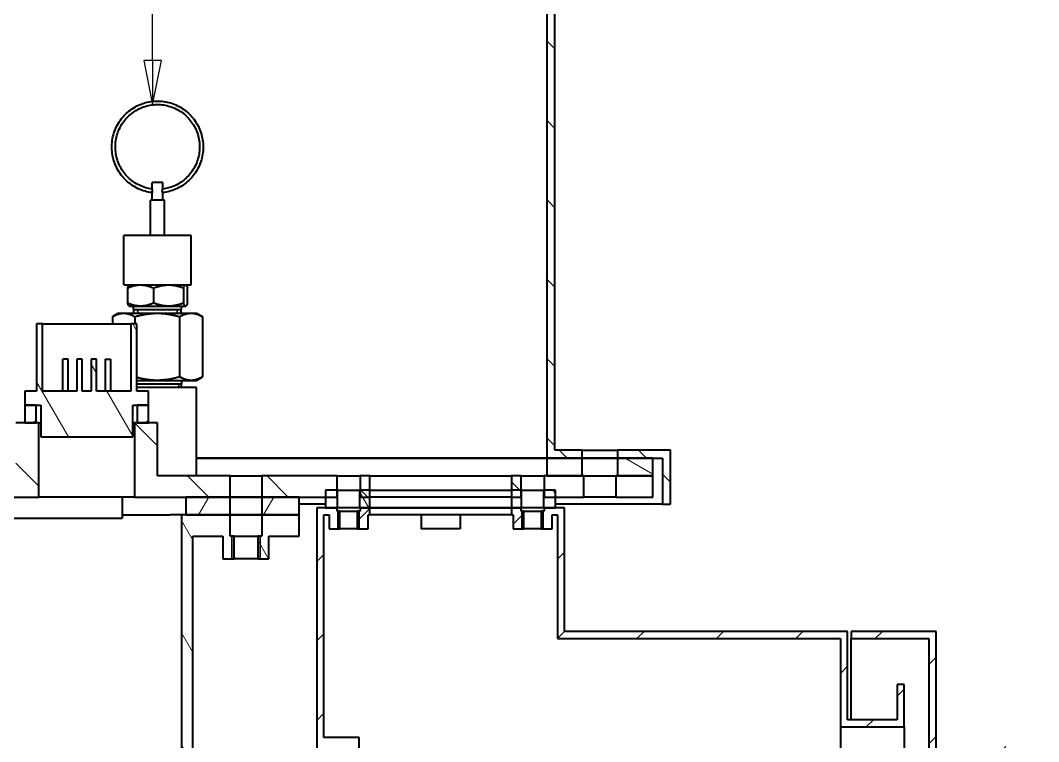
# Model space of a CAD drawing. Header units: millimetres. Extents: x 0 to 4205, y 0 to 2970.
# Drawn here: x 2683.8 to 2971.6, y 1369.6 to 1573.6 of the extents above; entities that cross this region are included whole.
import ezdxf

# ---------------------------------------------------------------- set-up
doc = ezdxf.new("R2010")
doc.units = ezdxf.units.MM
doc.header["$LTSCALE"] = 5
for name, color, linetype, lineweight in [('가시적인 것(ISO)', 3, 'Continuous', 40), ('가시적인 좁은 것(ISO)', 3, 'Continuous', 35), ('기호(ISO)', 5, 'Continuous', 25), ('해치(ISO)', 7, 'Continuous', 18)]:
    doc.layers.add(name, color=color, linetype=linetype, lineweight=lineweight)
pattern_1 = [(135.0002, (0, 0), (-11.22528, -11.22536), [])]
pattern_2 = [(120.0002, (0, 0), (-13.74813, -7.93754), [])]

msp = doc.modelspace()

# ---------------------------------------------------------------- hatches: boundary and pattern name
at = {"layer": '해치(ISO)'}
h = msp.add_hatch(dxfattribs=at)
h.set_pattern_fill('ANSI31', color=256, scale=127, angle=90.00021, style=0)
h.set_pattern_definition(pattern_1)
h.paths.add_polyline_path([(2387.866, 1732.462), (2387.866, 1747.462), (2410.266, 1747.462), (2410.266, 1558.512), (2360.266, 1558.512), (2360.266, 1554.765), (2376.358, 1554.262), (2412.566, 1554.262), (2412.566, 1749.762), (2386.166, 1749.762), (2385.566, 1749.762), (2385.566, 1749.682), (2385.566, 1732.462)])
h.paths.add_polyline_path([(2392.566, 1449.762), (2392.566, 1452.062), (2377.566, 1452.062), (2377.566, 1436.762), (2379.866, 1436.762), (2379.866, 1449.762), (2382.566, 1449.762)])
h.paths.add_polyline_path([(2402.566, 1452.062), (2402.566, 1449.762), (2412.566, 1449.762), (2412.566, 1525.262), (2376.358, 1525.262), (2360.266, 1524.759), (2360.266, 1521.012), (2410.266, 1521.012), (2410.266, 1452.062)])
h.paths.add_polyline_path([(2842.566, 1449.762), (2842.566, 1452.062), (2834.866, 1452.062), (2834.866, 1747.462), (2857.266, 1747.462), (2857.266, 1732.462), (2859.566, 1732.462), (2859.566, 1749.682), (2859.566, 1749.762), (2858.966, 1749.762), (2832.566, 1749.762), (2832.566, 1449.762)])
h.paths.add_polyline_path([(2852.566, 1452.062), (2852.566, 1449.762), (2862.566, 1449.762), (2865.266, 1449.762), (2865.266, 1436.762), (2867.566, 1436.762), (2867.566, 1452.062)])
h = msp.add_hatch(dxfattribs=at)
h.set_pattern_fill('ANSI31', color=256, scale=127, angle=75.00018, style=0)
h.set_pattern_definition(pattern_2)
h.paths.add_polyline_path([(2688.366, 1487.762), (2688.366, 1468.762), (2685.101, 1468.762), (2685.101, 1464.762), (2688.266, 1464.762), (2689.566, 1464.762), (2689.566, 1455.762), (2715.566, 1455.762), (2715.566, 1464.762), (2716.866, 1464.762), (2720.031, 1464.762), (2720.031, 1468.762), (2716.766, 1468.762), (2716.766, 1487.762), (2715.066, 1487.762), (2715.066, 1468.762), (2705.316, 1468.762), (2705.316, 1477.762), (2703.816, 1477.762), (2703.816, 1468.762), (2701.316, 1468.762), (2701.316, 1477.762), (2699.816, 1477.762), (2699.816, 1468.762), (2690.066, 1468.762), (2690.066, 1487.762)])
h = msp.add_hatch(dxfattribs=at)
h.set_pattern_fill('ANSI31', color=256, scale=127, angle=-14.99998, style=0)
h.set_pattern_definition([(30, (0, 0), (-7.937505, 13.74815), [])])
h.paths.add_polyline_path([(2685.066, 1464.762), (2685.066, 1459.762), (2688.266, 1459.762), (2688.266, 1464.762), (2685.101, 1464.762)])
h.paths.add_polyline_path([(2720.066, 1459.762), (2720.066, 1464.762), (2720.031, 1464.762), (2716.866, 1464.762), (2716.866, 1459.762)])
h = msp.add_hatch(dxfattribs=at)
h.set_pattern_fill('ANSI31', color=256, scale=127, angle=90.00021, style=0)
h.set_pattern_definition(pattern_1)
h.paths.add_polyline_path([(2822.566, 1444.762), (2822.566, 1438.762), (2825.316, 1438.762), (2825.316, 1440.762), (2825.316, 1444.762)])
h.paths.add_polyline_path([(2782.566, 1438.762), (2782.566, 1444.762), (2779.816, 1444.762), (2779.816, 1440.762), (2779.816, 1438.762)])
h.paths.add_polyline_path([(2843.066, 1438.762), (2843.066, 1444.762), (2842.566, 1444.762), (2832.566, 1444.762), (2831.816, 1444.762), (2831.816, 1440.762), (2831.816, 1438.762), (2835.066, 1438.762)])
h.paths.add_polyline_path([(2682.566, 1459.762), (2682.566, 1444.762), (2614.566, 1444.762), (2604.066, 1444.762), (2604.066, 1438.762), (2689.066, 1438.762), (2689.066, 1459.762), (2688.266, 1459.762), (2685.066, 1459.762)])
h.paths.add_polyline_path([(2752.066, 1444.762), (2752.066, 1438.762), (2762.566, 1438.762), (2770.066, 1438.762), (2773.316, 1438.762), (2773.316, 1440.762), (2773.316, 1444.762)])
h.paths.add_polyline_path([(2743.066, 1438.762), (2743.066, 1444.762), (2722.566, 1444.762), (2722.566, 1459.762), (2720.066, 1459.762), (2716.866, 1459.762), (2716.066, 1459.762), (2716.066, 1438.762), (2730.566, 1438.762)])
h.paths.add_polyline_path([(2502.066, 1444.762), (2502.066, 1438.762), (2514.566, 1438.762), (2551.066, 1438.762), (2551.066, 1444.762), (2540.566, 1444.762)])
h.paths.add_polyline_path([(2493.066, 1438.762), (2493.066, 1444.762), (2412.566, 1444.762), (2402.566, 1444.762), (2402.066, 1444.762), (2402.066, 1438.762), (2482.566, 1438.762)])
h.paths.add_polyline_path([(2382.566, 1444.762), (2382.566, 1438.762), (2393.066, 1438.762), (2393.066, 1444.762), (2392.566, 1444.762)])
h.paths.add_polyline_path([(2862.566, 1438.762), (2862.566, 1444.762), (2852.566, 1444.762), (2852.066, 1444.762), (2852.066, 1438.762)])
h = msp.add_hatch(dxfattribs=at)
h.set_pattern_fill('ANSI31', color=256, scale=127, angle=105.00025, style=0)
h.set_pattern_definition([(150.00025, (0, 0), (-7.93744, -13.74819), [])])
h.paths.add_polyline_path([(2832.566, 1449.762), (2832.566, 1444.762), (2842.566, 1444.762), (2842.566, 1449.762)])
h.paths.add_polyline_path([(2412.566, 1444.762), (2412.566, 1449.762), (2402.566, 1449.762), (2402.566, 1444.762)])
h.paths.add_polyline_path([(2862.566, 1444.762), (2862.566, 1449.762), (2852.566, 1449.762), (2852.566, 1444.762)])
h.paths.add_polyline_path([(2382.566, 1449.762), (2382.566, 1444.762), (2392.566, 1444.762), (2392.566, 1449.762)])
h = msp.add_hatch(dxfattribs=at)
h.set_pattern_fill('ANSI31', color=256, scale=127, angle=14.99998, style=0)
h.set_pattern_definition([(60, (0, 0), (-13.74815, 7.937505), [])])
h.paths.add_polyline_path([(2730.566, 1438.762), (2730.566, 1433.762), (2743.066, 1433.762), (2743.066, 1438.762)])
h.paths.add_polyline_path([(2514.566, 1433.762), (2514.566, 1438.762), (2502.066, 1438.762), (2502.066, 1433.762)])
h.paths.add_polyline_path([(2482.566, 1438.762), (2482.566, 1433.762), (2493.066, 1433.762), (2493.066, 1438.762)])
h.paths.add_polyline_path([(2762.566, 1433.762), (2762.566, 1438.762), (2752.066, 1438.762), (2752.066, 1433.762)])
h = msp.add_hatch(dxfattribs=at)
h.set_pattern_fill('ANSI31', color=256, scale=127, angle=75.00018, style=0)
h.set_pattern_definition(pattern_2)
h.paths.add_polyline_path([(2782.566, 1435.762), (2782.566, 1440.762), (2779.816, 1440.762), (2779.666, 1440.762), (2779.666, 1435.762), (2779.816, 1435.762)])
h.paths.add_polyline_path([(2822.566, 1440.762), (2822.566, 1435.762), (2825.316, 1435.762), (2825.466, 1435.762), (2825.466, 1440.762), (2825.316, 1440.762)])
h.paths.add_polyline_path([(2770.066, 1440.762), (2770.066, 1438.762), (2770.066, 1435.762), (2773.316, 1435.762), (2773.466, 1435.762), (2773.466, 1440.762), (2773.316, 1440.762)])
h.paths.add_polyline_path([(2835.066, 1435.762), (2835.066, 1438.762), (2835.066, 1440.762), (2831.816, 1440.762), (2831.666, 1440.762), (2831.666, 1435.762), (2831.816, 1435.762)])
h = msp.add_hatch(dxfattribs=at)
h.set_pattern_fill('ANSI31', color=256, scale=127, angle=75.00018, style=0)
h.set_pattern_definition(pattern_2)
h.paths.add_polyline_path([(2512.566, 632.762), (2474.566, 632.762), (2474.566, 627.164), (2474.566, 627.047), (2474.566, 626.001), (2474.566, 625.595), (2486.806, 625.213), (2486.806, 625.078), (2489.566, 625.078), (2515.766, 625.078), (2515.766, 1433.762), (2514.566, 1433.762), (2502.066, 1433.762), (2502.066, 1427.762), (2512.566, 1427.762)])
h.paths.add_polyline_path([(2754.066, 1421.262), (2754.066, 1427.762), (2762.566, 1427.762), (2762.566, 1433.762), (2752.066, 1433.762), (2752.066, 1427.762), (2750.889, 1427.762), (2750.889, 1421.262)])
h.paths.add_polyline_path([(2512.566, 578.262), (2482.566, 578.262), (2482.566, 573.762), (2762.566, 573.762), (2762.566, 578.262), (2732.566, 578.262), (2732.566, 1427.762), (2741.066, 1427.762), (2741.066, 1421.262), (2744.242, 1421.262), (2744.242, 1427.762), (2743.066, 1427.762), (2743.066, 1433.762), (2730.566, 1433.762), (2729.366, 1433.762), (2729.366, 578.262), (2515.766, 578.262), (2515.766, 602.447), (2489.566, 602.447), (2486.806, 602.447), (2486.806, 602.312), (2474.566, 601.929), (2474.566, 601.523), (2474.566, 600.477), (2474.566, 600.36), (2474.566, 594.762), (2512.566, 594.762)])
h.paths.add_polyline_path([(2482.566, 1433.762), (2482.566, 1427.762), (2493.066, 1427.762), (2493.066, 1433.762)])
h = msp.add_hatch(dxfattribs=at)
h.set_pattern_fill('ANSI31', color=256, scale=127, style=0)
h.set_pattern_definition([(45, (0, 0), (-11.22532, 11.22532), [])])
h.paths.add_polyline_path([(2837.566, 1435.762), (2835.066, 1435.762), (2831.816, 1435.762), (2831.816, 1434.762), (2831.024, 1434.762), (2831.024, 1429.762), (2834.066, 1429.762), (2834.066, 1433.762), (2835.566, 1433.762), (2835.566, 1398.762), (2915.566, 1398.762), (2915.566, 1373.762), (2933.566, 1373.762), (2933.566, 1385.762), (2931.566, 1385.762), (2931.566, 1375.762), (2917.566, 1375.762), (2917.566, 1400.762), (2837.566, 1400.762)])
h.paths.add_polyline_path([(2773.316, 1435.762), (2770.066, 1435.762), (2767.566, 1435.762), (2767.566, 1015.762), (2917.566, 1015.762), (2917.566, 1040.762), (2931.566, 1040.762), (2931.566, 1030.762), (2933.566, 1030.762), (2933.566, 1042.762), (2915.566, 1042.762), (2915.566, 1017.762), (2769.566, 1017.762), (2769.566, 1045.762), (2779.566, 1045.762), (2779.566, 1349.141), (2777.566, 1349.141), (2777.566, 1048.062), (2769.566, 1048.062), (2769.566, 1368.462), (2777.566, 1368.462), (2777.566, 1352.383), (2779.566, 1352.383), (2779.566, 1370.762), (2769.566, 1370.762), (2769.566, 1433.762), (2771.066, 1433.762), (2771.066, 1429.762), (2774.107, 1429.762), (2774.107, 1434.762), (2773.316, 1434.762)])
h.paths.add_polyline_path([(2782.566, 1435.762), (2779.816, 1435.762), (2779.816, 1434.762), (2779.024, 1434.762), (2779.024, 1429.762), (2782.066, 1429.762), (2782.066, 1433.762), (2782.566, 1433.762)])
h.paths.add_polyline_path([(2825.316, 1435.762), (2822.566, 1435.762), (2822.566, 1433.762), (2823.066, 1433.762), (2823.066, 1429.762), (2826.107, 1429.762), (2826.107, 1434.762), (2825.316, 1434.762)])
h.paths.add_polyline_path([(2926.566, 1015.762), (2926.566, 1017.762), (2918.566, 1017.762), (2918.566, 1015.762)])
h.paths.add_polyline_path([(2962.566, 1187.762), (2942.566, 1187.762), (2942.566, 1198.262), (2940.566, 1198.262), (2940.566, 1188.262), (2940.566, 1017.762), (2934.566, 1017.762), (2934.566, 1015.762), (2942.566, 1015.762), (2942.566, 1028.762), (2942.566, 1148.762), (2942.566, 1185.762), (2960.566, 1185.762), (2960.566, 1175.762), (2962.566, 1175.762)])
h.paths.add_polyline_path([(2918.566, 1398.762), (2940.566, 1398.762), (2940.566, 1338.262), (2940.566, 1328.262), (2942.566, 1328.262), (2942.566, 1338.762), (2962.566, 1338.762), (2962.566, 1350.762), (2960.566, 1350.762), (2960.566, 1340.762), (2942.566, 1340.762), (2942.566, 1400.762), (2918.566, 1400.762)])
h.paths.add_polyline_path([(2943.566, 1158.262), (2971.566, 1158.262), (2971.566, 1214.262), (2969.566, 1214.262), (2969.566, 1213.762), (2969.566, 1200.262), (2969.566, 1160.262), (2943.566, 1160.262)])
h.paths.add_polyline_path([(2971.566, 1368.262), (2943.566, 1368.262), (2943.566, 1366.262), (2969.566, 1366.262), (2969.566, 1326.262), (2969.566, 1312.762), (2969.566, 1312.262), (2971.566, 1312.262)])

# ---------------------------------------------------------------- linework, layer by layer
at = {"layer": '가시적인 것(ISO)'}
for p, q in [((2832.566, 1749.762), (2832.566, 1449.762)), ((2834.866, 1452.062), (2834.866, 1747.462)), ((2724.066, 1527.762), (2721.066, 1527.762)), ((2721.066, 1525.821), (2721.066, 1527.762)), ((2724.066, 1525.858), (2724.066, 1527.762)), ((2724.566, 1522.762), (2720.566, 1522.762)), ((2720.566, 1512.762), (2720.566, 1522.762)), ((2721.066, 1522.762), (2721.066, 1524.881)), ((2724.066, 1522.762), (2724.066, 1524.85)), ((2724.566, 1512.762), (2724.566, 1522.762)), ((2732.066, 1512.762), (2713.066, 1512.762)), ((2713.066, 1498.762), (2713.066, 1512.762)), ((2732.066, 1498.762), (2732.066, 1512.762)), ((2713.066, 1498.762), (2732.066, 1498.762)), ((2714.071, 1497.895), (2714.071, 1493.629)), ((2714.566, 1498.762), (2714.508, 1498.722)), ((2721.46, 1497.895), (2721.46, 1493.629)), ((2729.956, 1497.895), (2729.956, 1493.629)), ((2730.566, 1498.762), (2730.624, 1498.722)), ((2731.061, 1493.629), (2731.061, 1497.895)), ((2711.566, 1490.762), (2709.922, 1489.813)), ((2711.566, 1490.762), (2712.996, 1490.762)), ((2712.996, 1490.762), (2722.477, 1490.762)), ((2714.566, 1492.762), (2714.508, 1492.803)), ((2714.566, 1492.762), (2717.766, 1492.762)), ((2715.862, 1490.762), (2715.8, 1492.762)), ((2715.831, 1491.767), (2729.301, 1491.767)), ((2717.766, 1492.762), (2725.708, 1492.762)), ((2722.477, 1490.762), (2732.048, 1490.762)), ((2725.708, 1492.762), (2730.508, 1492.762)), ((2729.269, 1490.762), (2729.332, 1492.762)), ((2730.508, 1492.762), (2730.566, 1492.762)), ((2730.566, 1492.762), (2730.624, 1492.803)), ((2732.048, 1490.762), (2733.566, 1490.762)), ((2733.566, 1490.762), (2735.209, 1489.813)), ((2688.366, 1487.762), (2688.366, 1468.762)), ((2690.066, 1487.762), (2688.366, 1487.762)), ((2690.066, 1468.762), (2690.066, 1487.762)), ((2690.066, 1487.762), (2715.066, 1487.762)), ((2709.864, 1489.78), (2709.864, 1487.762)), ((2716.766, 1487.762), (2715.066, 1487.762)), ((2715.066, 1487.762), (2715.066, 1468.762)), ((2716.127, 1489.78), (2716.127, 1487.762)), ((2716.766, 1468.762), (2716.766, 1487.762)), ((2728.828, 1489.78), (2728.828, 1472.745)), ((2735.267, 1489.78), (2735.267, 1472.745)), ((2697.316, 1477.762), (2695.816, 1477.762)), ((2695.816, 1468.762), (2695.816, 1477.762)), ((2697.316, 1468.762), (2697.316, 1477.762)), ((2701.316, 1477.762), (2699.816, 1477.762)), ((2699.816, 1477.762), (2699.816, 1468.762)), ((2701.316, 1468.762), (2701.316, 1477.762)), ((2705.316, 1477.762), (2703.816, 1477.762)), ((2703.816, 1477.762), (2703.816, 1468.762)), ((2705.316, 1468.762), (2705.316, 1477.762)), ((2707.816, 1477.762), (2709.316, 1477.762)), ((2707.816, 1477.762), (2707.816, 1468.762)), ((2709.316, 1477.762), (2709.316, 1468.762)), ((2716.766, 1471.762), (2722.477, 1471.762)), ((2716.766, 1470.768), (2729.425, 1470.768)), ((2722.477, 1471.762), (2732.048, 1471.762)), ((2729.394, 1469.762), (2729.456, 1471.762)), ((2732.048, 1471.762), (2733.566, 1471.762)), ((2733.566, 1471.762), (2735.209, 1472.711)), ((2688.366, 1468.762), (2685.101, 1468.762)), ((2685.101, 1468.762), (2685.101, 1464.762)), ((2699.816, 1468.762), (2690.066, 1468.762)), ((2703.816, 1468.762), (2701.316, 1468.762)), ((2715.066, 1468.762), (2705.316, 1468.762)), ((2733.566, 1469.762), (2716.766, 1469.762)), ((2720.031, 1468.762), (2716.766, 1468.762)), ((2720.031, 1464.762), (2720.031, 1468.762)), ((2733.566, 1444.762), (2733.566, 1469.762)), ((2685.066, 1464.762), (2685.066, 1459.762)), ((2688.266, 1464.762), (2685.066, 1464.762)), ((2685.101, 1464.762), (2689.566, 1464.762)), ((2688.266, 1459.762), (2688.266, 1464.762)), ((2689.566, 1464.762), (2689.566, 1455.762)), ((2715.566, 1455.762), (2715.566, 1464.762)), ((2715.566, 1464.762), (2720.031, 1464.762)), ((2720.066, 1464.762), (2716.866, 1464.762)), ((2716.866, 1464.762), (2716.866, 1459.762)), ((2720.066, 1459.762), (2720.066, 1464.762)), ((2689.066, 1459.762), (2682.566, 1459.762)), ((2685.066, 1459.762), (2688.266, 1459.762)), ((2689.066, 1438.762), (2689.066, 1459.762)), ((2689.066, 1459.762), (2689.566, 1459.762)), ((2715.566, 1459.762), (2716.066, 1459.762)), ((2722.566, 1459.762), (2716.066, 1459.762)), ((2716.066, 1459.762), (2716.066, 1438.762)), ((2716.866, 1459.762), (2720.066, 1459.762)), ((2722.566, 1444.762), (2722.566, 1459.762)), ((2689.566, 1455.762), (2715.566, 1455.762)), ((2842.566, 1452.062), (2834.866, 1452.062)), ((2842.566, 1449.762), (2842.566, 1452.062)), ((2842.566, 1452.062), (2852.566, 1452.062)), ((2852.566, 1452.062), (2852.566, 1449.762)), ((2867.566, 1452.062), (2852.566, 1452.062)), ((2867.566, 1436.762), (2867.566, 1452.062)), ((2733.566, 1449.762), (2832.566, 1449.762)), ((2832.566, 1449.762), (2733.566, 1449.762)), ((2832.566, 1449.762), (2832.566, 1444.762)), ((2842.566, 1449.762), (2832.566, 1449.762)), ((2832.566, 1449.762), (2842.566, 1449.762)), ((2842.566, 1444.762), (2842.566, 1449.762)), ((2842.566, 1449.762), (2852.566, 1449.762)), ((2852.566, 1449.762), (2842.566, 1449.762)), ((2862.566, 1449.762), (2852.566, 1449.762)), ((2852.566, 1449.762), (2852.566, 1444.762)), ((2852.566, 1449.762), (2865.266, 1449.762)), ((2862.566, 1444.762), (2862.566, 1449.762)), ((2865.266, 1449.762), (2865.266, 1436.762)), ((2743.066, 1444.762), (2722.566, 1444.762)), ((2743.066, 1438.762), (2743.066, 1444.762)), ((2743.066, 1444.762), (2752.066, 1444.762)), ((2752.066, 1444.762), (2752.066, 1438.762)), ((2773.316, 1444.762), (2752.066, 1444.762)), ((2773.316, 1438.762), (2773.316, 1444.762)), ((2773.316, 1444.762), (2779.816, 1444.762)), ((2782.566, 1444.762), (2779.816, 1444.762)), ((2779.816, 1444.762), (2779.816, 1438.762)), ((2782.566, 1438.762), (2782.566, 1444.762)), ((2782.566, 1444.762), (2822.566, 1444.762)), ((2822.566, 1444.762), (2822.566, 1438.762)), ((2825.316, 1444.762), (2822.566, 1444.762)), ((2825.316, 1438.762), (2825.316, 1444.762)), ((2825.316, 1444.762), (2831.816, 1444.762)), ((2843.066, 1444.762), (2831.816, 1444.762)), ((2831.816, 1444.762), (2831.816, 1438.762)), ((2832.566, 1444.762), (2842.566, 1444.762)), ((2843.066, 1438.762), (2843.066, 1444.762)), ((2843.066, 1444.762), (2852.066, 1444.762)), ((2862.566, 1444.762), (2852.066, 1444.762)), ((2852.066, 1444.762), (2852.066, 1438.762)), ((2852.566, 1444.762), (2862.566, 1444.762)), ((2862.566, 1438.762), (2862.566, 1444.762)), ((2604.066, 1438.762), (2689.066, 1438.762)), ((2716.066, 1438.762), (2689.066, 1438.762)), ((2712.566, 1438.762), (2712.566, 1432.762)), ((2716.066, 1438.762), (2743.066, 1438.762)), ((2730.566, 1438.762), (2730.566, 1433.762)), ((2743.066, 1438.762), (2730.566, 1438.762)), ((2752.066, 1438.762), (2743.066, 1438.762)), ((2743.066, 1433.762), (2743.066, 1438.762)), ((2743.066, 1438.762), (2752.066, 1438.762)), ((2752.066, 1438.762), (2773.316, 1438.762)), ((2762.566, 1438.762), (2752.066, 1438.762)), ((2752.066, 1438.762), (2752.066, 1433.762)), ((2762.566, 1433.762), (2762.566, 1438.762)), ((2770.066, 1440.762), (2770.066, 1435.762)), ((2773.466, 1440.762), (2770.066, 1440.762)), ((2773.466, 1435.762), (2773.466, 1440.762)), ((2773.466, 1440.762), (2779.666, 1440.762)), ((2782.566, 1440.762), (2779.666, 1440.762)), ((2779.666, 1440.762), (2779.666, 1435.762)), ((2779.816, 1438.762), (2782.566, 1438.762)), ((2782.566, 1435.762), (2782.566, 1440.762)), ((2782.566, 1440.762), (2822.566, 1440.762)), ((2822.566, 1438.762), (2782.566, 1438.762)), ((2822.566, 1440.762), (2822.566, 1435.762)), ((2825.466, 1440.762), (2822.566, 1440.762)), ((2822.566, 1438.762), (2825.316, 1438.762)), ((2825.466, 1435.762), (2825.466, 1440.762)), ((2825.466, 1440.762), (2831.666, 1440.762)), ((2835.066, 1440.762), (2831.666, 1440.762)), ((2831.666, 1440.762), (2831.666, 1435.762)), ((2831.816, 1438.762), (2843.066, 1438.762)), ((2835.066, 1435.762), (2835.066, 1440.762)), ((2852.066, 1438.762), (2843.066, 1438.762)), ((2852.066, 1438.762), (2862.566, 1438.762)), ((2770.066, 1436.762), (2762.566, 1436.762)), ((2865.266, 1436.762), (2835.066, 1436.762)), ((2865.266, 1436.762), (2867.566, 1436.762)), ((2712.566, 1433.762), (2726.166, 1433.762)), ((2729.366, 1433.762), (2726.166, 1433.762)), ((2743.066, 1433.762), (2729.366, 1433.762)), ((2729.366, 1433.762), (2729.366, 578.262)), ((2730.566, 1433.762), (2743.066, 1433.762)), ((2752.066, 1433.762), (2743.066, 1433.762)), ((2743.066, 1427.762), (2743.066, 1433.762)), ((2743.066, 1433.762), (2752.066, 1433.762)), ((2752.066, 1433.762), (2762.566, 1433.762)), ((2762.566, 1433.762), (2752.066, 1433.762)), ((2752.066, 1433.762), (2752.066, 1427.762)), ((2762.566, 1427.762), (2762.566, 1433.762)), ((2773.316, 1435.762), (2767.566, 1435.762)), ((2767.566, 1435.762), (2767.566, 1015.762)), ((2769.566, 1370.762), (2769.566, 1433.762)), ((2769.566, 1433.762), (2771.066, 1433.762)), ((2770.066, 1435.762), (2773.466, 1435.762)), ((2771.066, 1433.762), (2771.066, 1429.762)), ((2773.316, 1434.762), (2773.316, 1435.762)), ((2774.107, 1434.762), (2773.316, 1434.762)), ((2779.666, 1435.762), (2773.466, 1435.762)), ((2774.107, 1429.762), (2774.107, 1434.762)), ((2774.107, 1434.762), (2779.024, 1434.762)), ((2779.024, 1434.762), (2779.024, 1429.762)), ((2779.816, 1434.762), (2779.024, 1434.762)), ((2779.666, 1435.762), (2782.566, 1435.762)), ((2782.566, 1435.762), (2779.816, 1435.762)), ((2779.816, 1435.762), (2779.816, 1434.762)), ((2782.066, 1429.762), (2782.066, 1433.762)), ((2782.066, 1433.762), (2782.566, 1433.762)), ((2782.566, 1433.762), (2782.566, 1435.762)), ((2782.566, 1435.762), (2822.566, 1435.762)), ((2822.566, 1435.762), (2782.566, 1435.762)), ((2822.566, 1433.762), (2782.566, 1433.762)), ((2797.066, 1433.762), (2797.066, 1429.762)), ((2808.066, 1433.762), (2808.066, 1429.762)), ((2825.316, 1435.762), (2822.566, 1435.762)), ((2822.566, 1435.762), (2822.566, 1433.762)), ((2822.566, 1435.762), (2825.466, 1435.762)), ((2822.566, 1433.762), (2823.066, 1433.762)), ((2823.066, 1433.762), (2823.066, 1429.762)), ((2825.316, 1434.762), (2825.316, 1435.762)), ((2826.107, 1434.762), (2825.316, 1434.762)), ((2831.666, 1435.762), (2825.466, 1435.762)), ((2826.107, 1429.762), (2826.107, 1434.762)), ((2826.107, 1434.762), (2831.024, 1434.762)), ((2831.816, 1434.762), (2831.024, 1434.762)), ((2831.024, 1434.762), (2831.024, 1429.762)), ((2831.666, 1435.762), (2835.066, 1435.762)), ((2837.566, 1435.762), (2831.816, 1435.762)), ((2831.816, 1435.762), (2831.816, 1434.762)), ((2834.066, 1429.762), (2834.066, 1433.762)), ((2834.066, 1433.762), (2835.566, 1433.762)), ((2835.566, 1433.762), (2835.566, 1398.762)), ((2837.566, 1400.762), (2837.566, 1435.762)), ((2644.566, 1432.762), (2712.566, 1432.762)), ((2732.566, 578.262), (2732.566, 1427.762)), ((2732.566, 1427.762), (2741.066, 1427.762)), ((2741.066, 1427.762), (2741.066, 1421.262)), ((2744.242, 1427.762), (2743.066, 1427.762)), ((2744.242, 1421.262), (2744.242, 1427.762)), ((2744.242, 1427.762), (2750.889, 1427.762)), ((2752.066, 1427.762), (2750.889, 1427.762)), ((2750.889, 1427.762), (2750.889, 1421.262)), ((2754.066, 1421.262), (2754.066, 1427.762)), ((2754.066, 1427.762), (2762.566, 1427.762)), ((2771.066, 1429.762), (2774.107, 1429.762)), ((2779.024, 1429.762), (2774.107, 1429.762)), ((2779.024, 1429.762), (2782.066, 1429.762)), ((2808.066, 1429.762), (2797.066, 1429.762)), ((2823.066, 1429.762), (2826.107, 1429.762)), ((2831.024, 1429.762), (2826.107, 1429.762)), ((2831.024, 1429.762), (2834.066, 1429.762)), ((2741.066, 1421.262), (2744.242, 1421.262)), ((2750.889, 1421.262), (2744.242, 1421.262)), ((2750.889, 1421.262), (2754.066, 1421.262)), ((2835.566, 1398.762), (2915.566, 1398.762)), ((2917.566, 1400.762), (2837.566, 1400.762)), ((2915.566, 1398.762), (2915.566, 1373.762)), ((2917.566, 1375.762), (2917.566, 1400.762)), ((2942.566, 1400.762), (2918.566, 1400.762)), ((2918.566, 1400.762), (2918.566, 1398.762)), ((2918.566, 1398.762), (2940.566, 1398.762)), ((2918.566, 1375.762), (2918.566, 1398.762)), ((2940.566, 1398.762), (2940.566, 1328.262)), ((2942.566, 1340.762), (2942.566, 1400.762)), ((2931.566, 1385.762), (2931.566, 1375.762)), ((2933.566, 1385.762), (2931.566, 1385.762)), ((2933.566, 1373.762), (2933.566, 1385.762)), ((2931.566, 1375.762), (2917.566, 1375.762)), ((2915.566, 1373.762), (2933.566, 1373.762)), ((2915.566, 1373.762), (2915.566, 1310.762)), ((2933.566, 1373.762), (2933.566, 1338.262)), ((2779.566, 1370.762), (2769.566, 1370.762)), ((2779.566, 1352.383), (2779.566, 1370.762))]:
    msp.add_line(p, q, dxfattribs=at)
for points, knots in [([(2721.066, 1524.85), (2719.702, 1525.011), (2718.364, 1525.392), (2715.87, 1526.561), (2714.716, 1527.349), (2712.711, 1529.25), (2711.862, 1530.363), (2710.553, 1532.803), (2710.094, 1534.129), (2709.613, 1536.861), (2709.592, 1538.265), (2709.989, 1541.01), (2710.408, 1542.35), (2711.643, 1544.83), (2712.459, 1545.969), (2714.406, 1547.931), (2715.536, 1548.754), (2717.997, 1550), (2719.327, 1550.423), (2722.052, 1550.826), (2723.446, 1550.806), (2726.158, 1550.326), (2727.475, 1549.865), (2729.899, 1548.551), (2731.006, 1547.697), (2732.897, 1545.681), (2733.681, 1544.519), (2734.846, 1542.006), (2735.227, 1540.655), (2735.549, 1537.901), (2735.488, 1536.497), (2734.932, 1533.78), (2734.437, 1532.467), (2733.06, 1530.064), (2732.179, 1528.975), (2730.122, 1527.131), (2728.946, 1526.376), (2726.529, 1525.325), (2725.303, 1524.995), (2724.056, 1524.849)], [0.1164179, 0.1164179, 0.1164179, 0.1164179, 0.435471, 0.435471, 0.7553596, 0.7553596, 1.075351, 1.075351, 1.3954468, 1.3954468, 1.7156084, 1.7156084, 2.0357732, 2.0357732, 2.3558775, 2.3558775, 2.6758794, 2.6758794, 2.9957765, 2.9957765, 3.3156089, 3.3156089, 3.6354445, 3.6354445, 3.9553497, 3.9553497, 4.2753613, 4.2753613, 4.595473, 4.595473, 4.9156403, 4.9156403, 5.2357984, 5.2357984, 5.5558862, 5.5558862, 5.8758678, 5.8758678, 6.1675439, 6.1675439, 6.1675439, 6.1675439]), ([(2721.066, 1525.858), (2719.809, 1526.018), (2718.578, 1526.383), (2716.288, 1527.484), (2715.23, 1528.222), (2713.397, 1529.996), (2712.623, 1531.032), (2711.438, 1533.297), (2711.027, 1534.525), (2710.609, 1537.05), (2710.602, 1538.346), (2710.993, 1540.874), (2711.391, 1542.107), (2712.552, 1544.383), (2713.314, 1545.427), (2715.127, 1547.22), (2716.176, 1547.97), (2718.457, 1549.098), (2719.688, 1549.477), (2722.205, 1549.825), (2723.492, 1549.794), (2725.991, 1549.326), (2727.203, 1548.889), (2729.429, 1547.653), (2730.442, 1546.854), (2732.169, 1544.975), (2732.881, 1543.896), (2733.933, 1541.565), (2734.272, 1540.315), (2734.543, 1537.77), (2734.475, 1536.476), (2733.938, 1533.975), (2733.47, 1532.768), (2732.179, 1530.564), (2731.358, 1529.566), (2729.444, 1527.882), (2728.353, 1527.196), (2726.184, 1526.277), (2725.128, 1525.992), (2724.054, 1525.856)], [0.1263158, 0.1263158, 0.1263158, 0.1263158, 0.4455171, 0.4455171, 0.7656395, 0.7656395, 1.0856451, 1.0856451, 1.4055339, 1.4055339, 1.7253508, 1.7253508, 2.0451664, 2.0451664, 2.3650519, 2.3650519, 2.6850532, 2.6850532, 3.0051721, 3.0051721, 3.3253624, 3.3253624, 3.6455466, 3.6455466, 3.96565, 3.96565, 4.2856327, 4.2856327, 4.605504, 4.605504, 4.925315, 4.925315, 5.2451385, 5.2451385, 5.5650428, 5.5650428, 5.8850669, 5.8850669, 6.1578597, 6.1578597, 6.1578597, 6.1578597]), ([(2721.066, 1525.821), (2721.066, 1525.805), (2721.067, 1525.783), (2721.074, 1525.716), (2721.081, 1525.666), (2721.093, 1525.551), (2721.098, 1525.487), (2721.103, 1525.357), (2721.102, 1525.293), (2721.096, 1525.171), (2721.091, 1525.115), (2721.079, 1525.012), (2721.073, 1524.967), (2721.067, 1524.912), (2721.066, 1524.894), (2721.066, 1524.881)], [0.17794132, 0.17794132, 0.17794132, 0.17794132, 0.19131161, 0.19131161, 0.21151717, 0.21151717, 0.23186216, 0.23186216, 0.25102502, 0.25102502, 0.26955685, 0.26955685, 0.28886117, 0.28886117, 0.30033018, 0.30033018, 0.30033018, 0.30033018]), ([(2724.055, 1524.849), (2724.047, 1524.849), (2724.036, 1524.861), (2724.007, 1524.907), (2723.99, 1524.941), (2723.956, 1525.029), (2723.941, 1525.082), (2723.918, 1525.199), (2723.911, 1525.26), (2723.909, 1525.385), (2723.913, 1525.447), (2723.932, 1525.568), (2723.946, 1525.626), (2723.978, 1525.728), (2723.996, 1525.771), (2724.027, 1525.831), (2724.04, 1525.849), (2724.051, 1525.855), (2724.053, 1525.856), (2724.054, 1525.856)], [0, 0, 0, 0, 0.01910379, 0.01910379, 0.03855636, 0.03855636, 0.05822054, 0.05822054, 0.07710077, 0.07710077, 0.09574797, 0.09574797, 0.11568691, 0.11568691, 0.13628288, 0.13628288, 0.1550375, 0.1550375, 0.15863809, 0.15863809, 0.15863809, 0.15863809])]:
    msp.add_open_spline(points, degree=3, knots=knots, dxfattribs=at)
msp.add_open_spline([(2724.056, 1524.849), (2724.056, 1524.849), (2724.055, 1524.849), (2724.055, 1524.849)], degree=3, dxfattribs=at)
for points, weights in [([(2714.071, 1497.895), (2716.051, 1498.762), (2717.766, 1498.762)], [1.01001874936, 1.04314139574, 1]), ([(2714.508, 1498.722), (2714.304, 1498.579), (2714.071, 1497.895)], [1.01512262536, 1.03595972319, 1.01001874936]), ([(2717.766, 1498.762), (2719.48, 1498.762), (2721.46, 1497.895)], [1, 1.04314139574, 1.01001874936]), ([(2721.46, 1497.895), (2723.737, 1498.762), (2725.708, 1498.762)], [1.01001874936, 1.04314139574, 1]), ([(2725.708, 1498.762), (2727.679, 1498.762), (2729.956, 1497.895)], [1, 1.04314139574, 1.01001874936]), ([(2729.956, 1497.895), (2730.252, 1498.762), (2730.508, 1498.762)], [1.01001874936, 1.04314139574, 1]), ([(2730.508, 1498.762), (2730.765, 1498.762), (2731.061, 1497.895)], [1, 1.04314139574, 1.01001874936]), ([(2717.766, 1492.762), (2716.051, 1492.762), (2714.071, 1493.629)], [1, 1.04314139574, 1.01001874936]), ([(2714.071, 1493.629), (2714.304, 1492.945), (2714.508, 1492.803)], [1.01001874936, 1.03595972319, 1.01512262536]), ([(2721.46, 1493.629), (2719.48, 1492.762), (2717.766, 1492.762)], [1.01001874936, 1.04314139574, 1]), ([(2725.708, 1492.762), (2723.737, 1492.762), (2721.46, 1493.629)], [1, 1.04314139574, 1.01001874936]), ([(2729.956, 1493.629), (2727.679, 1492.762), (2725.708, 1492.762)], [1.01001874936, 1.04314139574, 1]), ([(2730.508, 1492.762), (2730.252, 1492.762), (2729.956, 1493.629)], [1, 1.04314139574, 1.01001874936]), ([(2731.061, 1493.629), (2730.765, 1492.762), (2730.508, 1492.762)], [1.01001874936, 1.04314139574, 1]), ([(2709.864, 1489.78), (2711.542, 1490.762), (2712.996, 1490.762)], [1.00615079326, 1.04114207867, 1]), ([(2712.996, 1490.762), (2714.449, 1490.762), (2716.127, 1489.78)], [1, 1.04114207867, 1.00615079326]), ([(2716.127, 1489.78), (2719.53, 1490.762), (2722.477, 1490.762)], [1.00615079326, 1.04114207867, 1]), ([(2722.477, 1490.762), (2725.425, 1490.762), (2728.828, 1489.78)], [1, 1.04114207867, 1.00615079326]), ([(2728.828, 1489.78), (2730.553, 1490.762), (2732.048, 1490.762)], [1.00615079326, 1.04114207867, 1]), ([(2732.048, 1490.762), (2733.542, 1490.762), (2735.267, 1489.78)], [1, 1.04114207867, 1.00615079326]), ([(2735.267, 1489.78), (2735.238, 1489.797), (2735.209, 1489.813)], [1.00615079326, 1.00673486494, 1.00729772432]), ([(2722.477, 1471.762), (2719.792, 1471.762), (2716.766, 1472.567)], [1, 1.0373518405, 1.01195182542]), ([(2728.828, 1472.745), (2725.425, 1471.762), (2722.477, 1471.762)], [1.00615079326, 1.04114207867, 1]), ([(2732.048, 1471.762), (2730.553, 1471.762), (2728.828, 1472.745)], [1, 1.04114207867, 1.00615079326]), ([(2735.267, 1472.745), (2733.542, 1471.762), (2732.048, 1471.762)], [1.00615079326, 1.04114207867, 1]), ([(2735.209, 1472.711), (2735.238, 1472.728), (2735.267, 1472.745)], [1.00729772432, 1.00673486494, 1.00615079326])]:
    msp.add_rational_spline(points, weights, degree=2, dxfattribs=at)
at = {"layer": '가시적인 좁은 것(ISO)'}
for p, q in [((2716.96, 1491.767), (2716.992, 1490.762)), ((2728.14, 1490.762), (2728.171, 1491.767)), ((2728.538, 1469.762), (2728.569, 1470.768)), ((2773.566, 1434.762), (2773.566, 1429.762)), ((2779.566, 1429.762), (2779.566, 1434.762)), ((2825.566, 1434.762), (2825.566, 1429.762)), ((2831.566, 1429.762), (2831.566, 1434.762)), ((2743.566, 1427.762), (2743.566, 1421.262)), ((2751.566, 1421.262), (2751.566, 1427.762))]:
    msp.add_line(p, q, dxfattribs=at)
at = {"layer": '기호(ISO)', "color": 7}
for p, q in [((2721.202, 1562.183), (2721.202, 1790.557)), ((2718.702, 1562.183), (2721.202, 1549.683)), ((2723.702, 1562.183), (2718.702, 1562.183)), ((2721.202, 1562.183), (2721.202, 1549.683)), ((2721.202, 1549.683), (2723.702, 1562.183))]:
    msp.add_line(p, q, dxfattribs=at)
at = {"layer": '기호(ISO)', "color": 7, "flags": 128}
msp.add_lwpolyline([(2718.702, 1562.183), (2721.202, 1549.683), (2723.702, 1562.183), (2718.702, 1562.183)], dxfattribs=at)
at = {"layer": '기호(ISO)', "color": 7}
msp.add_solid([(2718.702, 1562.183), (2721.202, 1549.683), (2723.702, 1562.183), (2718.702, 1562.183)], dxfattribs=at)

doc.saveas('drawing.dxf')
